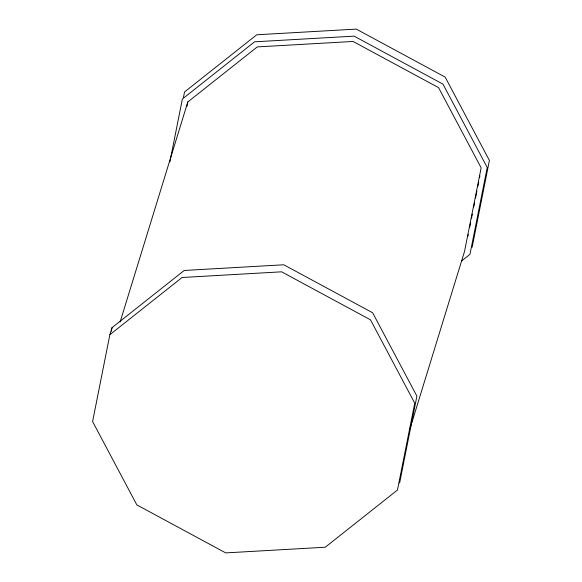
<?xml version="1.0" encoding="UTF-8"?>
<svg xmlns="http://www.w3.org/2000/svg" width="582" height="582" viewBox="0 0 582 582"><rect width="100%" height="100%" fill="white"/><g stroke="black" fill="none" stroke-linecap="round" stroke-linejoin="round"><path stroke-width="0.87" d="M109.867 334.694L92.596 421.55L136.85 504.9L225.721 552.9L325.265 547.218L397.462 490.022L414.733 403.166L370.479 319.816L281.608 271.816L182.064 277.498L109.867 334.694L112.035 327.659L184.225 270.463L283.776 264.781L372.647 312.781L416.894 396.131L399.63 482.987M111.329 331.202L112.035 327.659M169.864 161.941L182.37 99.013L254.567 41.817L354.111 36.135L442.989 84.135L487.236 167.485L469.965 254.341L461.475 261.071M183.483 97.296L184.538 91.978L256.735 34.782L356.279 29.1L445.15 77.1L489.404 160.45L472.133 247.306M186.931 106.397L187.811 101.952L257.28 46.916L353.056 41.453L438.566 87.635L481.147 167.827L464.531 251.402L409.91 428.956M467.906 236.328L468.263 234.546M469.674 227.438L470.562 222.993M471.442 218.548L472.329 214.103M473.741 206.988L474.628 202.543M475.509 198.098L476.927 190.983M477.807 186.538L478.695 182.093M479.575 177.648L479.932 175.873M120.132 321.933L187.811 101.952"/></g></svg>
